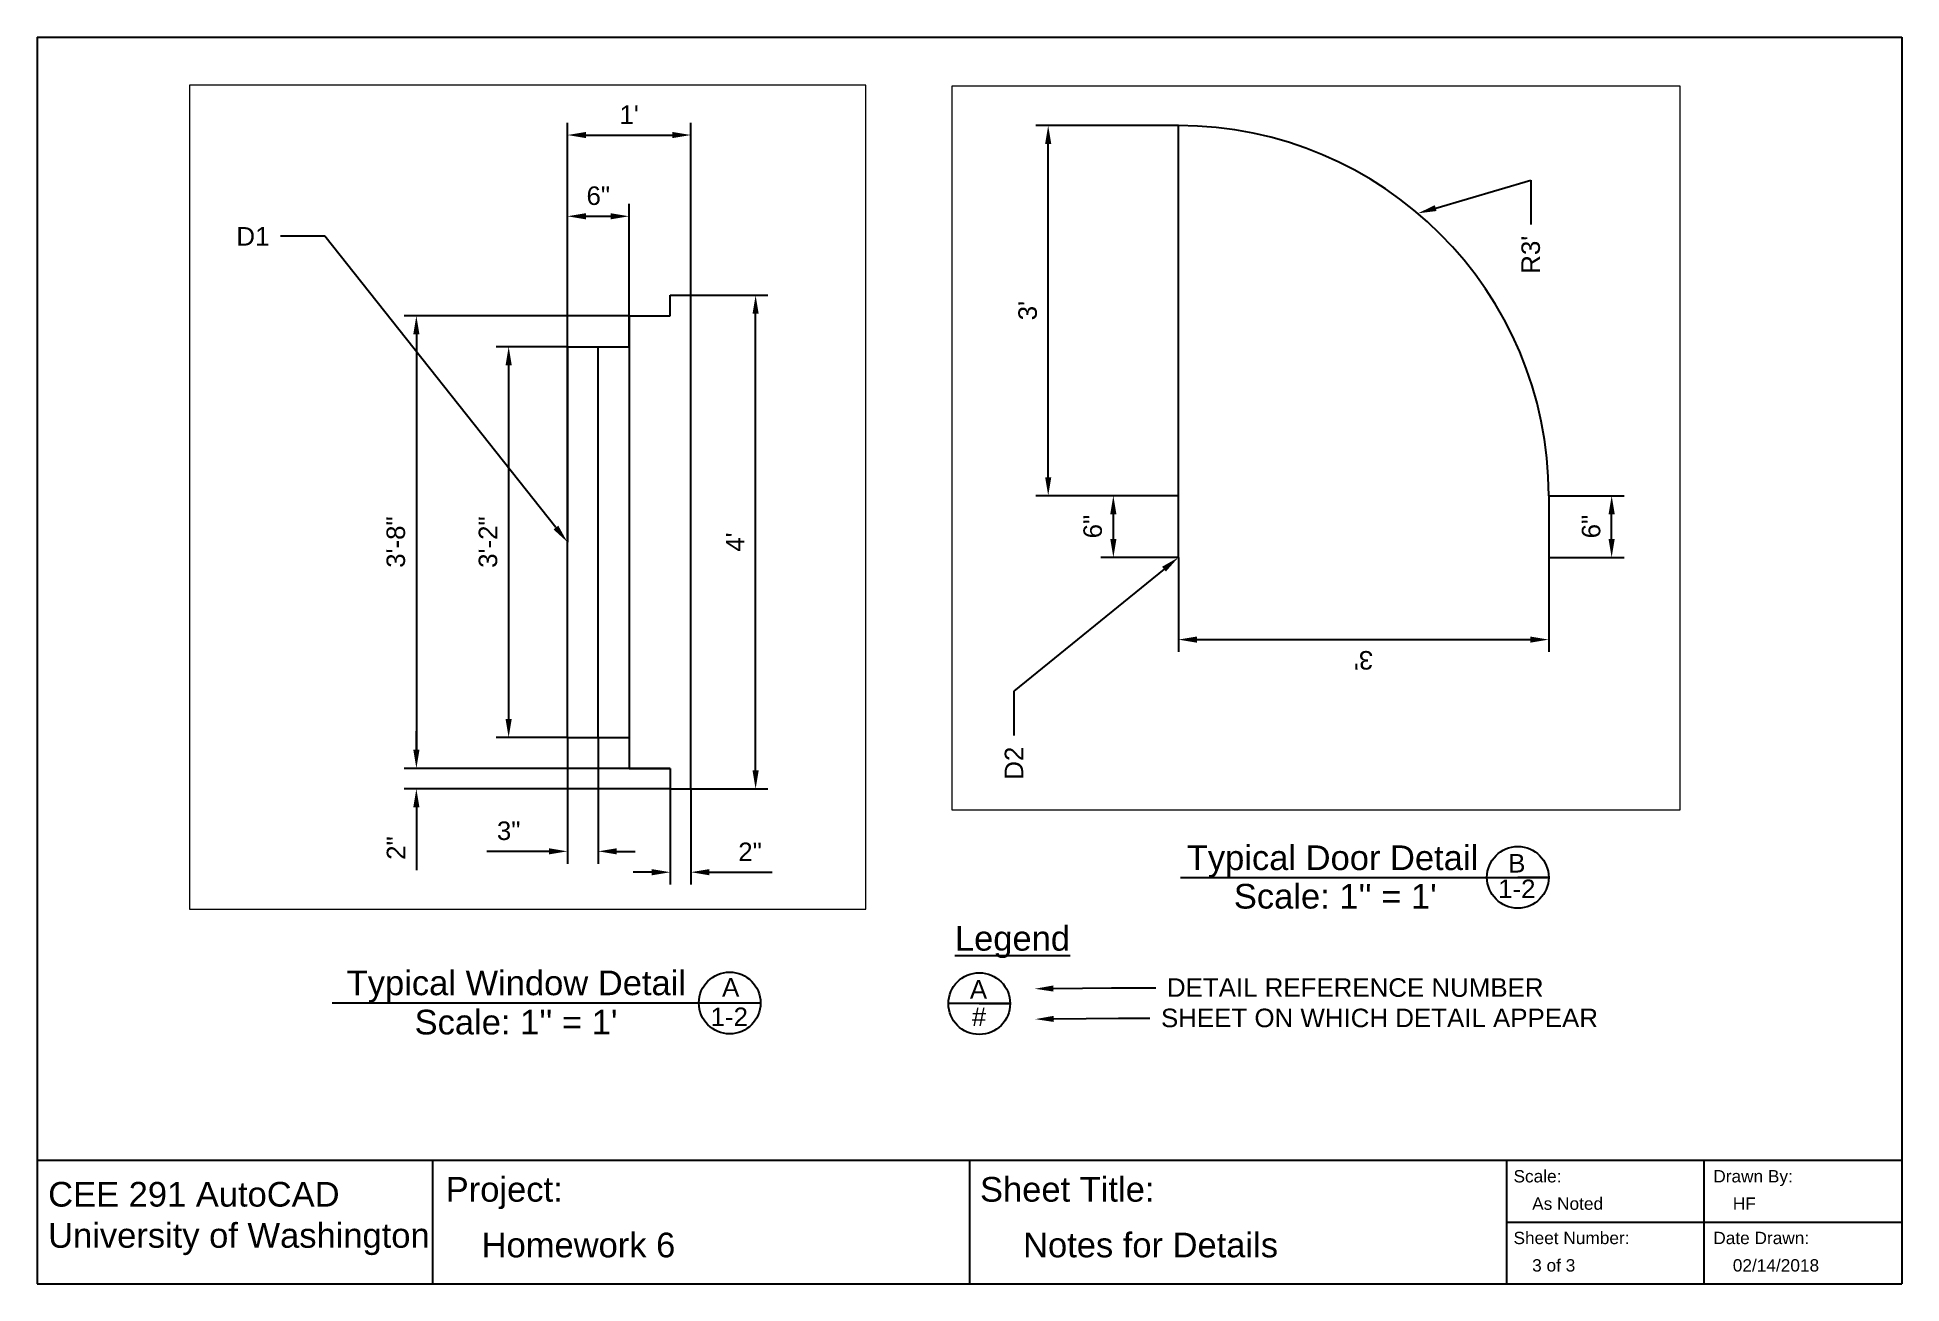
# Paper-space layout 'Layout3' of a CAD drawing. Header units: inches. Extents: x 0.8 to 15.9, y 0.2 to 10.3.
# The model-space entities are those that its viewports show. They can reach past a viewport. Long polylines and large blocks are cut down to what shows.
import ezdxf
from ezdxf import colors
from ezdxf.entities.mleader import LeaderData, LeaderLine
from ezdxf.math import Vec2, Vec3

# ---------------------------------------------------------------- set-up
doc = ezdxf.new("R2010")
doc.units = ezdxf.units.IN
doc.header["$MEASUREMENT"] = 0
for name, color, linetype in [('Annotations', 7, 'Continuous'), ('Dim to Window', 30, 'Continuous'), ('Doors', 6, 'Continuous'), ('TITLEBLOCK', 7, 'Continuous'), ('Windows', 4, 'Continuous')]:
    doc.layers.add(name, color=color, linetype=linetype)
doc.layers.add('Viewport', color=7, linetype='Continuous', plot=False)
doc.styles.add('Paper Space Text', font='Arial.ttf')
doc.styles.get("Standard").update_dxf_attribs({"font": 'Arial.ttf'})
doc.dimstyles.new('Annotative', dxfattribs={"dimscale": 0, "dimtxt": 0.15, "dimasz": 0.15, "dimexe": 0.1, "dimexo": 0, "dimgap": 0.09, "dimtad": 1, "dimdec": 0, "dimzin": 0, "dimdsep": 46, "dimlunit": 3, "dimtxsty": 'Standard', "dimcen": 0, "dimadec": 0, "dimazin": 0, "dimtfac": 1, "dimtdec": 0, "dimtofl": 0, "dimtmove": 0, "dimatfit": 3, "dimfxl": 1, "dimtolj": 1, "dimtzin": 0, "dimarcsym": 0})

# ---------------------------------------------------------------- blocks, each defined once
blk = doc.blocks.new('window')
at = {"layer": 'Windows'}
for p, q in [((1882.89, 2526.04), (1882.89, 2528.04)), ((1882.89, 2528.04), (1884.89, 2528.04)), ((1884.89, 2480.04), (1884.89, 2528.04)), ((1878.89, 2523.04), (1878.89, 2526.04)), ((1878.89, 2526.04), (1882.89, 2526.04)), ((1872.89, 2523.04), (1872.89, 2485.04)), ((1872.89, 2523.04), (1875.89, 2523.04)), ((1875.89, 2485.04), (1875.89, 2523.04)), ((1875.89, 2523.04), (1878.89, 2523.04)), ((1878.89, 2523.04), (1878.89, 2485.04)), ((1872.89, 2485.04), (1875.89, 2485.04)), ((1875.89, 2485.04), (1878.89, 2485.04)), ((1878.89, 2485.04), (1878.89, 2482.04)), ((1878.89, 2482.04), (1882.89, 2482.04)), ((1882.89, 2482.04), (1882.89, 2480.04)), ((1882.89, 2480.04), (1884.89, 2480.04))]:
    blk.add_line(p, q, dxfattribs=at)
blk = doc.blocks.new('*D13')
at = {"layer": 'Defpoints', "color": 0, "transparency": 16777216}
for p in [(1911.84, 2347.85), (1906.13, 2309.85), (1911.84, 2309.85)]:
    blk.add_point(p, dxfattribs=at)
at = {"layer": 'Dim to Window', "color": 0, "lineweight": -2, "transparency": 16777216}
for p, q in [((1911.84, 2347.85), (1904.93, 2347.85)), ((1906.13, 2346.05), (1906.13, 2311.65)), ((1911.84, 2309.85), (1904.93, 2309.85))]:
    blk.add_line(p, q, dxfattribs=at)
at = {"layer": 'Dim to Window', "color": 0, "transparency": 16777216}
for points in [[(1905.83, 2346.05), (1906.43, 2346.05), (1906.13, 2347.85)], [(1905.83, 2311.65), (1906.43, 2311.65), (1906.13, 2309.85)]]:
    blk.add_solid(points, dxfattribs=at)
at = {"layer": 'Dim to Window', "color": 0, "transparency": 16777216, "insert": (1904.13, 2328.85), "char_height": 1.8, "attachment_point": 5, "rotation": 90}
blk.add_mtext('\\A1;3\'-2"', dxfattribs=at)
blk = doc.blocks.new('*D14')
at = {"layer": 'Defpoints', "color": 0, "transparency": 16777216}
for p in [(1917.84, 2350.85), (1897.16, 2306.85), (1917.84, 2306.85)]:
    blk.add_point(p, dxfattribs=at)
at = {"layer": 'Dim to Window', "color": 0, "lineweight": -2, "transparency": 16777216}
for p, q in [((1917.84, 2350.85), (1895.96, 2350.85)), ((1897.16, 2349.05), (1897.16, 2308.65)), ((1917.84, 2306.85), (1895.96, 2306.85))]:
    blk.add_line(p, q, dxfattribs=at)
at = {"layer": 'Dim to Window', "color": 0, "transparency": 16777216}
for points in [[(1896.86, 2349.05), (1897.46, 2349.05), (1897.16, 2350.85)], [(1896.86, 2308.65), (1897.46, 2308.65), (1897.16, 2306.85)]]:
    blk.add_solid(points, dxfattribs=at)
at = {"layer": 'Dim to Window', "color": 0, "transparency": 16777216, "insert": (1895.17, 2328.85), "char_height": 1.8, "attachment_point": 5, "rotation": 90}
blk.add_mtext('\\A1;3\'-8"', dxfattribs=at)
blk = doc.blocks.new('*D15')
at = {"layer": 'Defpoints', "color": 0, "transparency": 16777216}
for p in [(1923.84, 2368.43), (1911.84, 2347.85), (1923.84, 2347.85)]:
    blk.add_point(p, dxfattribs=at)
at = {"layer": 'Dim to Window', "color": 0, "lineweight": -2, "transparency": 16777216}
for p, q in [((1911.84, 2347.85), (1911.84, 2369.63)), ((1913.64, 2368.43), (1922.04, 2368.43)), ((1923.84, 2347.85), (1923.84, 2369.63))]:
    blk.add_line(p, q, dxfattribs=at)
at = {"layer": 'Dim to Window', "color": 0, "transparency": 16777216}
for points in [[(1913.64, 2368.73), (1913.64, 2368.13), (1911.84, 2368.43)], [(1922.04, 2368.73), (1922.04, 2368.13), (1923.84, 2368.43)]]:
    blk.add_solid(points, dxfattribs=at)
at = {"layer": 'Dim to Window', "color": 0, "transparency": 16777216, "insert": (1917.84, 2370.41), "char_height": 1.8, "attachment_point": 5}
blk.add_mtext("\\A1;1'", dxfattribs=at)
blk = doc.blocks.new('*D16')
at = {"layer": 'Defpoints', "color": 0, "transparency": 16777216}
for p in [(1917.84, 2360.53), (1911.84, 2347.85), (1917.84, 2347.85)]:
    blk.add_point(p, dxfattribs=at)
at = {"layer": 'Dim to Window', "color": 0, "lineweight": -2, "transparency": 16777216}
for p, q in [((1911.84, 2347.85), (1911.84, 2361.73)), ((1917.84, 2347.85), (1917.84, 2361.73)), ((1913.64, 2360.53), (1916.04, 2360.53))]:
    blk.add_line(p, q, dxfattribs=at)
at = {"layer": 'Dim to Window', "color": 0, "transparency": 16777216}
for points in [[(1913.64, 2360.83), (1913.64, 2360.23), (1911.84, 2360.53)], [(1916.04, 2360.83), (1916.04, 2360.23), (1917.84, 2360.53)]]:
    blk.add_solid(points, dxfattribs=at)
at = {"layer": 'Dim to Window', "color": 0, "transparency": 16777216, "insert": (1914.84, 2362.52), "char_height": 1.8, "attachment_point": 5}
blk.add_mtext('\\A1;6"', dxfattribs=at)
blk = doc.blocks.new('*D17')
at = {"layer": 'Defpoints', "color": 0, "transparency": 16777216}
for p in [(1923.84, 2352.85), (1930.13, 2352.85), (1923.84, 2304.85)]:
    blk.add_point(p, dxfattribs=at)
at = {"layer": 'Dim to Window', "color": 0, "lineweight": -2, "transparency": 16777216}
for p, q in [((1923.84, 2352.85), (1931.33, 2352.85)), ((1930.13, 2306.65), (1930.13, 2351.05)), ((1923.84, 2304.85), (1931.33, 2304.85))]:
    blk.add_line(p, q, dxfattribs=at)
at = {"layer": 'Dim to Window', "color": 0, "transparency": 16777216}
for points in [[(1929.83, 2351.05), (1930.43, 2351.05), (1930.13, 2352.85)], [(1929.83, 2306.65), (1930.43, 2306.65), (1930.13, 2304.85)]]:
    blk.add_solid(points, dxfattribs=at)
at = {"layer": 'Dim to Window', "color": 0, "transparency": 16777216, "insert": (1928.15, 2328.85), "char_height": 1.8, "attachment_point": 5, "rotation": 90}
blk.add_mtext("\\A1;4'", dxfattribs=at)
blk = doc.blocks.new('*D18')
at = {"layer": 'Defpoints', "color": 0, "transparency": 16777216}
for p in [(1921.84, 2304.85), (1923.84, 2304.85), (1923.84, 2296.75)]:
    blk.add_point(p, dxfattribs=at)
at = {"layer": 'Dim to Window', "color": 0, "lineweight": -2, "transparency": 16777216}
for p, q in [((1921.84, 2304.85), (1921.84, 2295.55)), ((1923.84, 2304.85), (1923.84, 2295.55)), ((1920.04, 2296.75), (1918.24, 2296.75)), ((1925.64, 2296.75), (1931.73, 2296.75))]:
    blk.add_line(p, q, dxfattribs=at)
at = {"layer": 'Dim to Window', "color": 0, "transparency": 16777216}
for points in [[(1920.04, 2297.05), (1920.04, 2296.45), (1921.84, 2296.75)], [(1925.64, 2297.05), (1925.64, 2296.45), (1923.84, 2296.75)]]:
    blk.add_solid(points, dxfattribs=at)
at = {"layer": 'Dim to Window', "color": 0, "transparency": 16777216, "insert": (1929.59, 2298.73), "char_height": 1.8, "attachment_point": 5}
blk.add_mtext('\\A1;2"', dxfattribs=at)
blk = doc.blocks.new('*D19')
at = {"layer": 'Defpoints', "color": 0, "transparency": 16777216}
for p in [(1911.84, 2309.85), (1914.84, 2309.85), (1914.84, 2298.78)]:
    blk.add_point(p, dxfattribs=at)
at = {"layer": 'Dim to Window', "color": 0, "lineweight": -2, "transparency": 16777216}
for p, q in [((1911.84, 2309.85), (1911.84, 2297.58)), ((1914.84, 2309.85), (1914.84, 2297.58)), ((1910.04, 2298.78), (1904.02, 2298.78)), ((1916.64, 2298.78), (1918.44, 2298.78))]:
    blk.add_line(p, q, dxfattribs=at)
at = {"layer": 'Dim to Window', "color": 0, "transparency": 16777216}
for points in [[(1910.04, 2299.08), (1910.04, 2298.48), (1911.84, 2298.78)], [(1916.64, 2299.08), (1916.64, 2298.48), (1914.84, 2298.78)]]:
    blk.add_solid(points, dxfattribs=at)
at = {"layer": 'Dim to Window', "color": 0, "transparency": 16777216, "insert": (1906.13, 2300.77), "char_height": 1.8, "attachment_point": 5}
blk.add_mtext('\\A1;3"', dxfattribs=at)
blk = doc.blocks.new('*D20')
at = {"layer": 'Defpoints', "color": 0, "transparency": 16777216}
for p in [(1897.16, 2306.85), (1921.84, 2306.85), (1921.84, 2304.85)]:
    blk.add_point(p, dxfattribs=at)
at = {"layer": 'Dim to Window', "color": 0, "lineweight": -2, "transparency": 16777216}
for p, q in [((1897.16, 2308.65), (1897.16, 2310.45)), ((1921.84, 2306.85), (1895.96, 2306.85)), ((1921.84, 2304.85), (1895.96, 2304.85)), ((1897.16, 2303.05), (1897.16, 2296.96))]:
    blk.add_line(p, q, dxfattribs=at)
at = {"layer": 'Dim to Window', "color": 0, "transparency": 16777216}
for points in [[(1896.86, 2308.65), (1897.46, 2308.65), (1897.16, 2306.85)], [(1896.86, 2303.05), (1897.46, 2303.05), (1897.16, 2304.85)]]:
    blk.add_solid(points, dxfattribs=at)
at = {"layer": 'Dim to Window', "color": 0, "transparency": 16777216, "insert": (1895.18, 2299.1), "char_height": 1.8, "attachment_point": 5, "rotation": 90}
blk.add_mtext('\\A1;2"', dxfattribs=at)
blk = doc.blocks.new('door')
at = {"layer": 'Doors'}
for p, q in [((1902.88, 2461.84), (1902.88, 2497.84)), ((1902.88, 2455.84), (1902.88, 2461.84)), ((1938.88, 2461.84), (1938.88, 2455.84))]:
    blk.add_line(p, q, dxfattribs=at)
blk.add_arc((1902.88, 2461.84), 36, 0, 90, dxfattribs=at)
blk = doc.blocks.new('*D78')
at = {"layer": 'Defpoints', "color": 0, "transparency": 16777216}
for p in [(1649.84, 2224.85), (1641.85, 2188.85), (1649.84, 2188.85)]:
    blk.add_point(p, dxfattribs=at)
at = {"layer": 'Dim to Window', "color": 0, "lineweight": -2, "transparency": 16777216}
for p, q in [((1649.84, 2224.85), (1640.65, 2224.85)), ((1641.85, 2223.05), (1641.85, 2190.65)), ((1649.84, 2188.85), (1640.65, 2188.85))]:
    blk.add_line(p, q, dxfattribs=at)
at = {"layer": 'Dim to Window', "color": 0, "transparency": 16777216}
for points in [[(1641.55, 2223.05), (1642.15, 2223.05), (1641.85, 2224.85)], [(1641.55, 2190.65), (1642.15, 2190.65), (1641.85, 2188.85)]]:
    blk.add_solid(points, dxfattribs=at)
at = {"layer": 'Dim to Window', "color": 0, "transparency": 16777216, "insert": (1639.85, 2206.85), "char_height": 1.8, "attachment_point": 5, "rotation": 90}
blk.add_mtext("\\A1;3'", dxfattribs=at)
blk = doc.blocks.new('*D79')
at = {"layer": 'Defpoints', "color": 0, "transparency": 16777216}
for p in [(1655.84, 2231.17), (1649.84, 2224.85), (1655.84, 2224.85)]:
    blk.add_point(p, dxfattribs=at)
at = {"layer": 'Dim to Window', "color": 0, "lineweight": -2, "transparency": 16777216}
for p, q in [((1649.84, 2224.85), (1649.84, 2232.37)), ((1651.64, 2231.17), (1654.04, 2231.17)), ((1655.84, 2224.85), (1655.84, 2232.37))]:
    blk.add_line(p, q, dxfattribs=at)
at = {"layer": 'Dim to Window', "color": 0, "transparency": 16777216}
for points in [[(1651.64, 2231.47), (1651.64, 2230.87), (1649.84, 2231.17)], [(1654.04, 2231.47), (1654.04, 2230.87), (1655.84, 2231.17)]]:
    blk.add_solid(points, dxfattribs=at)
at = {"layer": 'Dim to Window', "color": 0, "transparency": 16777216, "insert": (1652.84, 2233.17), "char_height": 1.8, "attachment_point": 5}
blk.add_mtext('\\A1;6"', dxfattribs=at)
blk = doc.blocks.new('*D80')
at = {"layer": 'Defpoints', "color": 0, "transparency": 16777216}
for p in [(1649.84, 2188.85), (1655.84, 2188.85), (1655.84, 2182.74)]:
    blk.add_point(p, dxfattribs=at)
at = {"layer": 'Dim to Window', "color": 0, "lineweight": -2, "transparency": 16777216}
for p, q in [((1649.84, 2188.85), (1649.84, 2181.54)), ((1655.84, 2188.85), (1655.84, 2181.54)), ((1651.64, 2182.74), (1654.04, 2182.74))]:
    blk.add_line(p, q, dxfattribs=at)
at = {"layer": 'Dim to Window', "color": 0, "transparency": 16777216}
for points in [[(1651.64, 2183.04), (1651.64, 2182.44), (1649.84, 2182.74)], [(1654.04, 2183.04), (1654.04, 2182.44), (1655.84, 2182.74)]]:
    blk.add_solid(points, dxfattribs=at)
at = {"layer": 'Dim to Window', "color": 0, "transparency": 16777216, "insert": (1652.84, 2184.73), "char_height": 1.8, "attachment_point": 5}
blk.add_mtext('\\A1;6"', dxfattribs=at)
blk = doc.blocks.new('*D81')
at = {"layer": 'Defpoints', "color": 0, "transparency": 16777216}
for p in [(1691.84, 2237.5), (1655.84, 2225.17), (1691.84, 2224.85)]:
    blk.add_point(p, dxfattribs=at)
at = {"layer": 'Dim to Window', "color": 0, "lineweight": -2, "transparency": 16777216}
for p, q in [((1655.84, 2225.17), (1655.84, 2238.7)), ((1691.84, 2224.85), (1691.84, 2238.7)), ((1657.64, 2237.5), (1690.04, 2237.5))]:
    blk.add_line(p, q, dxfattribs=at)
at = {"layer": 'Dim to Window', "color": 0, "transparency": 16777216}
for points in [[(1657.64, 2237.8), (1657.64, 2237.2), (1655.84, 2237.5)], [(1690.04, 2237.8), (1690.04, 2237.2), (1691.84, 2237.5)]]:
    blk.add_solid(points, dxfattribs=at)
at = {"layer": 'Dim to Window', "color": 0, "transparency": 16777216, "insert": (1673.84, 2239.49), "char_height": 1.8, "attachment_point": 5}
blk.add_mtext("\\A1;3'", dxfattribs=at)

msp = doc.modelspace()

# ---------------------------------------------------------------- linework, layer by layer
at = {"layer": 'Windows'}
for p, q in [((1917.84, 2350.85), (1917.84, 2328.85)), ((1911.84, 2347.85), (1911.84, 2328.85))]:
    msp.add_line(p, q, dxfattribs=at)

# ---------------------------------------------------------------- block references
at = {"layer": 'Doors', "rotation": 270}
msp.add_blockref('door', (-806.01, 4127.73), dxfattribs=at)
at = {"layer": 'Windows'}
msp.add_blockref('window', (38.94, -175.19), dxfattribs=at)

# ---------------------------------------------------------------- dimensions: what is measured, and where the dimension line sits
at = {"layer": 'Dim to Window'}
for base, p1, p2, picture, middle in [((1923.84, 2368.43), (1911.84, 2347.85), (1923.84, 2347.85), '*D15', (1917.84, 2370.41)), ((1917.84, 2360.53), (1911.84, 2347.85), (1917.84, 2347.85), '*D16', (1914.84, 2362.52)), ((1691.84, 2237.5), (1655.84, 2225.17), (1691.84, 2224.85), '*D81', (1673.84, 2239.49)), ((1655.84, 2231.17), (1649.84, 2224.85), (1655.84, 2224.85), '*D79', (1652.84, 2233.17)), ((1655.84, 2182.74), (1649.84, 2188.85), (1655.84, 2188.85), '*D80', (1652.84, 2184.73))]:
    dim = msp.add_linear_dim(base=base, p1=p1, p2=p2, dimstyle='Annotative', dxfattribs=at)
    dim.commit()
    dim.dimension.update_dxf_attribs({"geometry": picture, "text_midpoint": middle})
for base, p1, p2, picture, middle in [((1930.13, 2352.85), (1923.84, 2304.85), (1923.84, 2352.85), '*D17', (1928.15, 2328.85)), ((1897.16, 2306.85), (1917.84, 2350.85), (1917.84, 2306.85), '*D14', (1895.17, 2328.85)), ((1906.13, 2309.85), (1911.84, 2347.85), (1911.84, 2309.85), '*D13', (1904.13, 2328.85)), ((1641.85, 2188.85), (1649.84, 2224.85), (1649.84, 2188.85), '*D78', (1639.85, 2206.85))]:
    dim = msp.add_linear_dim(base=base, p1=p1, p2=p2, angle=90, dimstyle='Annotative', dxfattribs=at)
    dim.commit()
    dim.dimension.update_dxf_attribs({"geometry": picture, "text_midpoint": middle})
dim = msp.add_linear_dim(base=(1897.16, 2306.85), p1=(1921.84, 2304.85), p2=(1921.84, 2306.85), angle=90, dimstyle='Annotative', dxfattribs=at)
dim.commit()
dim.dimension.update_dxf_attribs({"geometry": '*D20', "text_midpoint": (1897.16, 2299.1), "dimtype": 160})
for base, p1, p2, picture, middle in [((1914.84, 2298.78), (1911.84, 2309.85), (1914.84, 2309.85), '*D19', (1906.13, 2298.78)), ((1923.84, 2296.75), (1921.84, 2304.85), (1923.84, 2304.85), '*D18', (1929.59, 2296.75))]:
    dim = msp.add_linear_dim(base=base, p1=p1, p2=p2, dimstyle='Annotative', dxfattribs=at)
    dim.commit()
    dim.dimension.update_dxf_attribs({"geometry": picture, "text_midpoint": middle, "dimtype": 160})

# ---------------------------------------------------------------- leaders
ml = msp.add_multileader_mtext('Standard', dxfattribs=at)
ml.set_content('D1', color=256)
ml.set_leader_properties()
ml.build(insert=Vec2(0, 0))
ml.multileader.update_dxf_attribs({"dogleg_length": 0.36, "arrow_head_size": 1.8, "scale": 12})
ctx = ml.context
ctx.base_point, ctx.scale, ctx.char_height, ctx.arrow_head_size, ctx.landing_gap_size, ctx.plane_origin = Vec3(1879.25, 2358.58), 12, 1.8, 1.8, 1.08, Vec3(1635.73, 2539.33)
ctx.text_align_type = 2
notes = []
notes.append((ctx, [(0, (1, 1, 0), (1888.28, 2358.58), (-1, 0), 4.32, [(0, [(1911.84, 2328.85)], 0, [])])]))
ctx.mtext.insert, ctx.mtext.alignment, ctx.mtext.flow_direction = Vec3(1882.88, 2359.48), 3, 5
ml = msp.add_multileader_mtext('Standard', dxfattribs=at)
ml.set_content('D2', color=256)
ml.set_leader_properties()
ml.build(insert=Vec2(0, 0))
ml.multileader.update_dxf_attribs({"dogleg_length": 0.36, "arrow_head_size": 1.8, "scale": 12})
ctx = ml.context
ctx.base_point, ctx.scale, ctx.char_height, ctx.arrow_head_size, ctx.landing_gap_size, ctx.plane_origin = Vec3(1627.48, 2240.83), 12, 1.8, 1.8, 1.08, Vec3(1649.84, 2224.85)
ctx.text_align_type = 2
notes.append((ctx, [(0, (1, 1, 0), (1636.84, 2240.83), (-1, 0), 4.32, [(0, [(1649.84, 2224.85)], 0, [])])]))
ctx.mtext.insert, ctx.mtext.alignment, ctx.mtext.flow_direction = Vec3(1631.44, 2241.73), 3, 5
ml = msp.add_multileader_mtext('Standard', dxfattribs=at)
ml.set_content("R3'", color=256)
ml.set_leader_properties()
ml.build(insert=Vec2(0, 0))
ml.multileader.update_dxf_attribs({"dogleg_length": 0.36, "arrow_head_size": 1.8, "scale": 12})
ctx = ml.context
ctx.base_point, ctx.scale, ctx.char_height, ctx.arrow_head_size, ctx.landing_gap_size, ctx.plane_origin = Vec3(1676.68, 2190.6), 12, 1.8, 1.8, 1.08, Vec3(1655.84, 2188.85)
ctx.text_align_type = 2
notes.append((ctx, [(1, (1, 1, 0), (1686.52, 2190.6), (-1, 0), 4.32, [(0, [(1683.3, 2201.57)], 0, [])])]))
ctx.mtext.insert, ctx.mtext.alignment, ctx.mtext.flow_direction = Vec3(1681.12, 2191.51), 3, 5
for ctx, leaders in notes:
    for number, flags, end, landing, length, lines in leaders:
        leader = LeaderData()
        leader.index, (leader.has_last_leader_line, leader.has_dogleg_vector, leader.attachment_direction) = number, flags
        leader.last_leader_point, leader.dogleg_vector, leader.dogleg_length = Vec3(end), Vec3(landing), length
        for number, points, colour, breaks in lines:
            line = LeaderLine()
            line.index, line.vertices, line.color, line.breaks = number, Vec3.list(points), colors.encode_raw_color(colour), breaks
            leader.lines.append(line)
        ctx.leaders.append(leader)

psp = doc.layouts.new('Layout3')

# ---------------------------------------------------------------- linework, layer by layer
at = {"layer": 'Annotations'}
for p, q in [((10.048, 3.52), (12.531, 3.52)), ((12.531, 3.52), (13.031, 3.52)), ((13.031, 3.52), (12.781, 3.52)), ((3.178, 2.502), (6.148, 2.502)), ((6.148, 2.502), (6.648, 2.502)), ((6.148, 2.502), (6.398, 2.502)), ((8.669, 2.497), (8.169, 2.497)), ((8.419, 2.497), (8.669, 2.497))]:
    psp.add_line(p, q, dxfattribs=at)
for centre in [(12.781, 3.52), (6.398, 2.502), (8.419, 2.497)]:
    psp.add_circle(centre, 0.25, dxfattribs=at)
at = {"layer": 'TITLEBLOCK'}
for p, q in [((0.79, 10.327), (15.89, 10.327)), ((0.79, 10.327), (0.79, 0.227)), ((15.89, 10.327), (15.89, 0.227)), ((0.79, 1.227), (15.89, 1.227)), ((3.99, 1.227), (3.99, 0.227)), ((8.34, 1.227), (8.34, 0.227)), ((12.69, 1.227), (12.69, 0.227)), ((14.29, 0.227), (14.29, 1.227)), ((12.69, 0.727), (15.89, 0.727)), ((0.79, 0.227), (15.89, 0.227))]:
    psp.add_line(p, q, dxfattribs=at)

# ---------------------------------------------------------------- texts
at = {"layer": 'Annotations', "style": 'Paper Space Text'}
for s, p in [('B', (12.703, 3.559)), ('1-2', (12.621, 3.352)), ('A', (6.336, 2.554)), ('A', (8.343, 2.537)), ('1-2', (6.243, 2.315)), ('#', (8.359, 2.315))]:
    psp.add_text(s, height=0.15, dxfattribs=at).set_placement(p)
at = {"layer": 'Annotations', "char_height": 0.2, "attachment_point": 1, "style": 'Paper Space Text'}
for s, width, gutter_width, insert in [('Typical Door Detail', 2.60688, 0.75, (10.1, 3.779)), ("Scale: 1'' = 1'", 1.71736, 0.75, (10.481, 3.467)), ('{\\LLegend}', 1.2729, 1, (8.222, 3.126)), ('Typical Window Detail', 5.50467, 1, (3.296, 2.765)), ("Scale: 1'' = 1'", 1.66203, 1, (3.846, 2.447))]:
    psp.add_mtext_dynamic_manual_height_columns(s, width=width, gutter_width=gutter_width, heights=[0], dxfattribs=dict(at, insert=insert))
at = {"layer": 'TITLEBLOCK', "attachment_point": 1}
for s, width, insert, char_height in [('Project:', 2.02658, (4.098, 1.092), 0.2), ('Sheet Title:', 2.02658, (8.425, 1.092), 0.2), ('Scale:', 2.02658, (12.746, 1.148), 0.1), ('Drawn By:', 2.02658, (14.364, 1.148), 0.1), ('CEE 291 AutoCAD\\PUniversity of Washington', 3.18504, (0.878, 1.052), 0.2), ('As Noted', 2.02658, (12.897, 0.926), 0.1), ('HF', 2.02658, (14.522, 0.926), 0.1), ('Homework 6', 3.91907, (4.389, 0.641), 0.2), ('Notes for Details', 3.91907, (8.774, 0.641), 0.2), ('Sheet Number:', 2.02658, (12.746, 0.648), 0.1), ('Date Drawn:', 2.02658, (14.364, 0.648), 0.1), ('3 of 3', 2.02658, (12.897, 0.426), 0.1), ('02/14/2018', 2.02658, (14.522, 0.426), 0.1)]:
    psp.add_mtext_dynamic_manual_height_columns(s, width=width, gutter_width=1, heights=[0], dxfattribs=dict(at, insert=insert, char_height=char_height))

# ---------------------------------------------------------------- leaders
at = {"layer": 'Annotations'}
ml = psp.add_multileader_mtext('Standard', dxfattribs=at)
ml.set_content('DETAIL REFERENCE NUMBER', color=256, style='Paper Space Text')
ml.set_leader_properties()
ml.build(insert=Vec2(0, 0))
ml.multileader.update_dxf_attribs({"dogleg_length": 0.36, "arrow_head_size": 0.15})
ctx = ml.context
ctx.base_point, ctx.char_height, ctx.arrow_head_size, ctx.landing_gap_size, ctx.plane_origin = Vec3(9.849, 2.626), 0.15, 0.15, 0.09, Vec3(8.869, 2.617)
notes = []
notes.append((ctx, [(0, (1, 1, 0), (9.489, 2.626), (1, 0), 0.36, [(0, [(8.869, 2.617)], 0, [])])]))
ctx.mtext.insert, ctx.mtext.width, ctx.mtext.flow_direction = Vec3(9.939, 2.702), 5.65098, 5
ml = psp.add_multileader_mtext('Standard', dxfattribs=at)
ml.set_content('SHEET ON WHICH DETAIL APPEAR ', color=256, style='Paper Space Text')
ml.set_leader_properties()
ml.build(insert=Vec2(0, 0))
ml.multileader.update_dxf_attribs({"dogleg_length": 0.36, "arrow_head_size": 0.15})
ctx = ml.context
ctx.base_point, ctx.char_height, ctx.arrow_head_size, ctx.landing_gap_size, ctx.plane_origin = Vec3(9.801, 2.38), 0.15, 0.15, 0.09, Vec3(8.872, 2.371)
notes.append((ctx, [(0, (1, 1, 0), (9.546, 2.38), (1, 0), 0.255, [(0, [(8.872, 2.371)], 0, [])])]))
ctx.mtext.insert, ctx.mtext.flow_direction = Vec3(9.891, 2.456), 5
for ctx, leaders in notes:
    for number, flags, end, landing, length, lines in leaders:
        leader = LeaderData()
        leader.index, (leader.has_last_leader_line, leader.has_dogleg_vector, leader.attachment_direction) = number, flags
        leader.last_leader_point, leader.dogleg_vector, leader.dogleg_length = Vec3(end), Vec3(landing), length
        for number, points, colour, breaks in lines:
            line = LeaderLine()
            line.index, line.vertices, line.color, line.breaks = number, Vec3.list(points), colors.encode_raw_color(colour), breaks
            leader.lines.append(line)
        ctx.leaders.append(leader)

# ---------------------------------------------------------------- viewports
at = {"layer": 'Viewport', "view_target_point": (1818.618, 2303.924)}
vp = psp.add_viewport(center=(4.761, 6.601), size=(5.477, 6.6765), view_center_point=(89.352, 29.299), view_height=80.118, dxfattribs=at)
vp.frozen_layers = ['Annotations', 'Doors']
at = {"layer": 'Viewport', "view_target_point": (1818.618, 2303.924), "view_twist_angle": 90}
vp = psp.add_viewport(center=(11.147, 6.999), size=(5.899, 5.86516), view_center_point=(92.458, -158.136), view_height=70.38177, status=3, dxfattribs=at)
vp.frozen_layers = ['Annotations', 'Windows']

doc.saveas('drawing.dxf')
